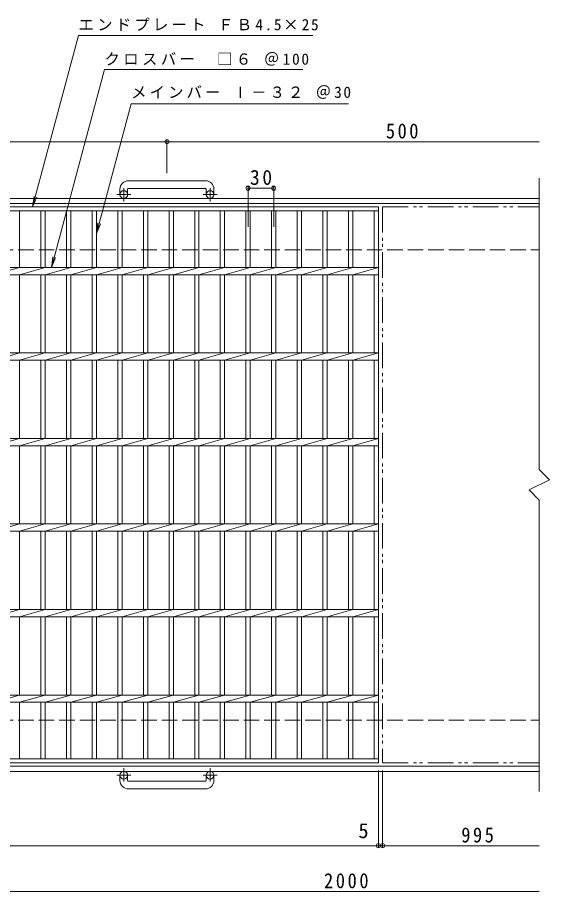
# Model space of a CAD drawing. Units: millimetres, scale not verified. Extents: x -960 to 979, y -824 to 782.
# Drawn here: x -334 to 289, y -240 to 782 of the extents above; entities that cross this region are included whole.
import ezdxf
from ezdxf.enums import TextEntityAlignment as Align

# ---------------------------------------------------------------- set-up
doc = ezdxf.new("R2010")
doc.units = ezdxf.units.MM
doc.header["$LTSCALE"] = 6
doc.header["$PDMODE"] = 32
doc.header["$PDSIZE"] = 4.8
for name, pattern in [('CHAIN1', [8, 5, -1, 1, -1]), ('DASHED3', [4, 3, -1]), ('DOUBLE_CHAIN1', [8.8, 5, -1, 0.6, -0.6, 0.6, -1])]:
    doc.linetypes.add(name, pattern=pattern)
for name, color, linetype, lineweight in [('B-1_ピット', 2, 'Continuous', 9), ('B-2_蓋', 3, 'Continuous', 9), ('B-4_寸法', 7, 'Continuous', 9)]:
    doc.layers.add(name, color=color, linetype=linetype, lineweight=lineweight)
doc.styles.add('ＭＳ ゴシック', font='')
doc.styles.get('ＭＳ ゴシック').set_extended_font_data('MS Gothic')

msp = doc.modelspace()

# ---------------------------------------------------------------- linework, layer by layer
at = {"layer": 'B-1_ピット'}
for p, q in [((-113.616, 590.951), (-203.616, 590.951)), ((-213.616, 580.951), (-213.616, 574.851)), ((-204.616, 580.951), (-204.616, 574.851)), ((-203.617, 581.951), (-113.616, 581.951)), ((-112.616, 580.951), (-112.616, 574.851)), ((-103.616, 580.951), (-103.616, 574.851)), ((-908.616, 570.351), (277.297, 570.351)), ((-908.616, 564.351), (277.297, 564.351)), ((-908.616, -93.648), (277.297, -93.648)), ((-908.616, -99.648), (277.297, -99.648)), ((-213.616, -110.249), (-213.616, -104.149)), ((-204.616, -110.249), (-204.616, -104.149)), ((-203.617, -111.249), (-113.616, -111.249)), ((-112.616, -110.249), (-112.616, -104.149)), ((-103.616, -110.249), (-103.616, -104.149)), ((-113.616, -120.249), (-203.616, -120.249))]:
    msp.add_line(p, q, dxfattribs=at)
at = {"layer": 'B-1_ピット', "linetype": 'CHAIN1'}
for p, q in [((-200.953, 574.851), (-217.36, 574.851)), ((-209.116, 566.743), (-209.116, 582.342)), ((-99.953, 574.851), (-116.36, 574.851)), ((-108.116, 566.743), (-108.116, 582.342)), ((-209.116, -96.042), (-209.116, -111.639)), ((-108.116, -96.042), (-108.116, -111.639)), ((-200.953, -104.149), (-217.36, -104.149)), ((-99.953, -104.149), (-116.36, -104.149))]:
    msp.add_line(p, q, dxfattribs=at)
at = {"layer": 'B-1_ピット', "linetype": 'DASHED3'}
for p, q in [((-908.616, 510.351), (277.297, 510.351)), ((-908.616, -39.649), (277.297, -39.649))]:
    msp.add_line(p, q, dxfattribs=at)
at = {"layer": 'B-1_ピット'}
for centre in [(-209.116, 574.851), (-108.116, 574.851), (-209.116, -104.149), (-108.116, -104.149)]:
    msp.add_circle(centre, 4.5, dxfattribs=at)
for centre, radius, start, end in [((-203.616, 580.951), 10, 90, 180), ((-113.616, 580.951), 10, 0, 90), ((-203.617, 580.951), 1, 90, 180), ((-113.616, 580.951), 1, 0, 90), ((-203.616, -110.249), 10, 180, 270), ((-203.617, -110.249), 1, 180, 270), ((-113.616, -110.249), 10, 270, 0), ((-113.616, -110.249), 1, 270, 0)]:
    msp.add_arc(centre, radius, start, end, dxfattribs=at)
at = {"layer": 'B-2_蓋'}
for p, q in [((277.297, 593.852), (277.297, 253.351)), ((-906.116, 560.351), (88.884, 560.351)), ((-906.116, 555.851), (88.884, 555.851)), ((-331.116, 555.851), (-331.116, 489.591)), ((-306.116, 555.851), (-306.116, 489.591)), ((-301.116, 555.851), (-301.116, 489.591)), ((-276.116, 555.851), (-276.116, 489.591)), ((-271.116, 555.851), (-271.116, 489.591)), ((-246.116, 555.851), (-246.116, 489.591)), ((-241.116, 555.851), (-241.116, 489.591)), ((-216.116, 555.851), (-216.116, 489.591)), ((-211.117, 555.851), (-211.117, 489.591)), ((-186.116, 555.851), (-186.116, 489.591)), ((-181.116, 555.851), (-181.116, 489.591)), ((-156.116, 555.851), (-156.116, 489.591)), ((-151.116, 555.851), (-151.116, 489.591)), ((-126.116, 555.851), (-126.116, 489.591)), ((-121.116, 555.851), (-121.116, 489.591)), ((-96.116, 555.851), (-96.116, 489.591)), ((-91.116, 555.851), (-91.116, 489.591)), ((-66.116, 555.851), (-66.116, 489.591)), ((-61.116, 555.851), (-61.116, 489.591)), ((-36.116, 555.851), (-36.116, 489.591)), ((-31.116, 555.851), (-31.116, 489.591)), ((-6.115, 555.851), (-6.115, 489.591)), ((-1.116, 555.851), (-1.116, 489.591)), ((23.884, 555.851), (23.884, 489.591)), ((28.884, 555.851), (28.884, 489.591)), ((53.884, 555.851), (53.884, 489.591)), ((58.884, 555.851), (58.884, 489.591)), ((83.884, 555.851), (83.884, 489.591)), ((88.884, 560.351), (88.884, -89.649)), ((-906.116, 489.591), (88.884, 489.591)), ((-906.116, 481.112), (88.884, 481.112)), ((-331.116, 489.591), (-361.116, 481.112)), ((-301.116, 489.591), (-331.116, 481.112)), ((-331.116, 481.112), (-331.116, 389.591)), ((-306.116, 481.112), (-306.116, 389.591)), ((-271.116, 489.591), (-301.116, 481.112)), ((-301.116, 481.112), (-301.116, 389.591)), ((-276.116, 481.112), (-276.116, 389.591)), ((-241.116, 489.591), (-271.116, 481.112)), ((-271.116, 481.112), (-271.116, 389.591)), ((-246.116, 481.112), (-246.116, 389.591)), ((-211.116, 489.591), (-241.116, 481.112)), ((-241.116, 481.112), (-241.116, 389.591)), ((-216.116, 481.112), (-216.116, 389.591)), ((-181.116, 489.591), (-211.117, 481.112)), ((-211.117, 481.112), (-211.117, 389.591)), ((-186.116, 481.112), (-186.116, 389.591)), ((-151.116, 489.591), (-181.116, 481.112)), ((-181.116, 481.112), (-181.116, 389.591)), ((-156.116, 481.112), (-156.116, 389.591)), ((-121.116, 489.591), (-151.116, 481.112)), ((-151.116, 481.112), (-151.116, 389.591)), ((-126.116, 481.112), (-126.116, 389.591)), ((-91.116, 489.591), (-121.116, 481.112)), ((-121.116, 481.112), (-121.116, 389.591)), ((-96.116, 481.112), (-96.116, 389.591)), ((-61.116, 489.591), (-91.116, 481.112)), ((-91.116, 481.112), (-91.116, 389.591)), ((-66.116, 481.112), (-66.116, 389.591)), ((-31.116, 489.591), (-61.116, 481.112)), ((-61.116, 481.112), (-61.116, 389.591)), ((-36.116, 481.112), (-36.116, 389.591)), ((-1.116, 489.591), (-31.116, 481.112)), ((-31.116, 481.112), (-31.116, 389.591)), ((-6.115, 481.112), (-6.115, 389.591)), ((28.884, 489.591), (-1.116, 481.112)), ((-1.116, 481.112), (-1.116, 389.591)), ((23.884, 481.112), (23.884, 389.591)), ((58.884, 489.591), (28.884, 481.112)), ((28.884, 481.112), (28.884, 389.591)), ((53.884, 481.112), (53.884, 389.591)), ((88.884, 489.591), (58.884, 481.112)), ((58.884, 481.112), (58.884, 389.591)), ((83.884, 481.112), (83.884, 389.591)), ((-906.116, 389.591), (88.884, 389.591)), ((-331.116, 389.591), (-361.116, 381.111)), ((-301.116, 389.591), (-331.116, 381.111)), ((-271.116, 389.591), (-301.116, 381.111)), ((-241.116, 389.591), (-271.116, 381.111)), ((-211.116, 389.591), (-241.116, 381.111)), ((-181.116, 389.591), (-211.117, 381.111)), ((-151.116, 389.591), (-181.116, 381.111)), ((-121.116, 389.591), (-151.116, 381.111)), ((-91.116, 389.591), (-121.116, 381.111)), ((-61.116, 389.591), (-91.116, 381.111)), ((-31.116, 389.591), (-61.116, 381.111)), ((-1.116, 389.591), (-31.116, 381.111)), ((28.884, 389.591), (-1.116, 381.111)), ((58.884, 389.591), (28.884, 381.111)), ((88.884, 389.591), (58.884, 381.111)), ((-906.116, 381.111), (88.884, 381.111)), ((-331.116, 381.111), (-331.116, 289.592)), ((-306.116, 381.111), (-306.116, 289.592)), ((-301.116, 381.111), (-301.116, 289.592)), ((-276.116, 381.111), (-276.116, 289.592)), ((-271.116, 381.111), (-271.116, 289.592)), ((-246.116, 381.111), (-246.116, 289.592)), ((-241.116, 381.111), (-241.116, 289.592)), ((-216.116, 381.111), (-216.116, 289.592)), ((-211.117, 381.111), (-211.117, 289.592)), ((-186.116, 381.111), (-186.116, 289.592)), ((-181.116, 381.111), (-181.116, 289.592)), ((-156.116, 381.111), (-156.116, 289.592)), ((-151.116, 381.111), (-151.116, 289.592)), ((-126.116, 381.111), (-126.116, 289.592)), ((-121.116, 381.111), (-121.116, 289.592)), ((-96.116, 381.111), (-96.116, 289.592)), ((-91.116, 381.111), (-91.116, 289.592)), ((-66.116, 381.111), (-66.116, 289.592)), ((-61.116, 381.111), (-61.116, 289.592)), ((-36.116, 381.111), (-36.116, 289.592)), ((-31.116, 381.111), (-31.116, 289.592)), ((-6.115, 381.111), (-6.115, 289.592)), ((-1.116, 381.111), (-1.116, 289.592)), ((23.884, 381.111), (23.884, 289.592)), ((28.884, 381.111), (28.884, 289.592)), ((53.884, 381.111), (53.884, 289.592)), ((58.884, 381.111), (58.884, 289.592)), ((83.884, 381.111), (83.884, 289.592)), ((-906.116, 289.592), (88.884, 289.592)), ((-331.116, 289.592), (-361.116, 281.111)), ((-301.116, 289.592), (-331.116, 281.111)), ((-271.116, 289.592), (-301.116, 281.111)), ((-241.116, 289.592), (-271.116, 281.111)), ((-211.116, 289.592), (-241.116, 281.111)), ((-181.116, 289.592), (-211.117, 281.111)), ((-151.116, 289.592), (-181.116, 281.111)), ((-121.116, 289.592), (-151.116, 281.111)), ((-91.116, 289.592), (-121.116, 281.111)), ((-61.116, 289.592), (-91.116, 281.111)), ((-31.116, 289.592), (-61.116, 281.111)), ((-1.116, 289.592), (-31.116, 281.111)), ((28.884, 289.592), (-1.116, 281.111)), ((58.884, 289.592), (28.884, 281.111)), ((88.884, 289.592), (58.884, 281.111)), ((-906.116, 281.111), (88.884, 281.111)), ((-331.116, 281.111), (-331.116, 189.592)), ((-306.116, 281.111), (-306.116, 189.592)), ((-301.116, 281.111), (-301.116, 189.592)), ((-276.116, 281.111), (-276.116, 189.592)), ((-271.116, 281.111), (-271.116, 189.592)), ((-246.116, 281.111), (-246.116, 189.592)), ((-241.116, 281.111), (-241.116, 189.592)), ((-216.116, 281.111), (-216.116, 189.592)), ((-211.117, 281.111), (-211.117, 189.592)), ((-186.116, 281.111), (-186.116, 189.592)), ((-181.116, 281.111), (-181.116, 189.592)), ((-156.116, 281.111), (-156.116, 189.592)), ((-151.116, 281.111), (-151.116, 189.592)), ((-126.116, 281.111), (-126.116, 189.592)), ((-121.116, 281.111), (-121.116, 189.592)), ((-96.116, 281.111), (-96.116, 189.592)), ((-91.116, 281.111), (-91.116, 189.592)), ((-66.116, 281.111), (-66.116, 189.592)), ((-61.116, 281.111), (-61.116, 189.592)), ((-36.116, 281.111), (-36.116, 189.592)), ((-31.116, 281.111), (-31.116, 189.592)), ((-6.115, 281.111), (-6.115, 189.592)), ((-1.116, 281.111), (-1.116, 189.592)), ((23.884, 281.111), (23.884, 189.592)), ((28.884, 281.111), (28.884, 189.592)), ((53.884, 281.111), (53.884, 189.592)), ((58.884, 281.111), (58.884, 189.592)), ((83.884, 281.111), (83.884, 189.592)), ((277.297, 217.351), (277.297, -123.15)), ((-331.116, 189.592), (-361.116, 181.111)), ((-301.116, 189.592), (-331.116, 181.111)), ((-271.116, 189.592), (-301.116, 181.111)), ((-241.116, 189.592), (-271.116, 181.111)), ((-211.116, 189.592), (-241.116, 181.111)), ((-181.116, 189.592), (-211.117, 181.111)), ((-151.116, 189.592), (-181.116, 181.111)), ((-121.116, 189.592), (-151.116, 181.111)), ((-91.116, 189.592), (-121.116, 181.111)), ((-61.116, 189.592), (-91.116, 181.111)), ((-31.116, 189.592), (-61.116, 181.111)), ((-1.116, 189.592), (-31.116, 181.111)), ((28.884, 189.592), (-1.116, 181.111)), ((58.884, 189.592), (28.884, 181.111)), ((-906.116, 181.111), (88.884, 181.111)), ((-331.116, 181.111), (-331.116, 89.592)), ((-306.116, 181.111), (-306.116, 89.592)), ((-301.116, 181.111), (-301.116, 89.592)), ((-276.116, 181.111), (-276.116, 89.592)), ((-271.116, 181.111), (-271.116, 89.592)), ((-246.116, 181.111), (-246.116, 89.592)), ((-241.116, 181.111), (-241.116, 89.592)), ((-216.116, 181.111), (-216.116, 89.592)), ((-211.117, 181.111), (-211.117, 89.592)), ((-186.116, 181.111), (-186.116, 89.592)), ((-181.116, 181.111), (-181.116, 89.592)), ((-156.116, 181.111), (-156.116, 89.592)), ((-151.116, 181.111), (-151.116, 89.592)), ((-126.116, 181.111), (-126.116, 89.592)), ((-121.116, 181.111), (-121.116, 89.592)), ((-96.116, 181.111), (-96.116, 89.592)), ((-91.116, 181.111), (-91.116, 89.592)), ((-66.116, 181.111), (-66.116, 89.592)), ((-61.116, 181.111), (-61.116, 89.592)), ((-36.116, 181.111), (-36.116, 89.592)), ((-31.116, 181.111), (-31.116, 89.592)), ((-6.115, 181.111), (-6.115, 89.592)), ((-1.116, 181.111), (-1.116, 89.592)), ((23.884, 181.111), (23.884, 89.592)), ((28.884, 181.111), (28.884, 89.592)), ((53.884, 181.111), (53.884, 89.592)), ((58.884, 181.111), (58.884, 89.592)), ((83.884, 181.111), (83.884, 89.592)), ((-331.116, 89.592), (-361.116, 81.111)), ((-301.116, 89.592), (-331.116, 81.111)), ((-271.116, 89.592), (-301.116, 81.111)), ((-241.116, 89.592), (-271.116, 81.111)), ((-211.116, 89.592), (-241.116, 81.111)), ((-181.116, 89.592), (-211.117, 81.111)), ((-151.116, 89.592), (-181.116, 81.111)), ((-121.116, 89.592), (-151.116, 81.111)), ((-91.116, 89.592), (-121.116, 81.111)), ((-61.116, 89.592), (-91.116, 81.111)), ((-31.116, 89.592), (-61.116, 81.111)), ((-1.116, 89.592), (-31.116, 81.111)), ((28.884, 89.592), (-1.116, 81.111)), ((58.884, 89.592), (28.884, 81.111)), ((-906.116, 81.111), (88.884, 81.111)), ((-331.116, 81.111), (-331.116, -10.408)), ((-306.116, 81.111), (-306.116, -10.408)), ((-301.116, 81.111), (-301.116, -10.408)), ((-276.116, 81.111), (-276.116, -10.408)), ((-271.116, 81.111), (-271.116, -10.408)), ((-246.116, 81.111), (-246.116, -10.408)), ((-241.116, 81.111), (-241.116, -10.408)), ((-216.116, 81.111), (-216.116, -10.408)), ((-211.117, 81.111), (-211.117, -10.408)), ((-186.116, 81.111), (-186.116, -10.408)), ((-181.116, 81.111), (-181.116, -10.408)), ((-156.116, 81.111), (-156.116, -10.408)), ((-151.116, 81.111), (-151.116, -10.408)), ((-126.116, 81.111), (-126.116, -10.408)), ((-121.116, 81.111), (-121.116, -10.408)), ((-96.116, 81.111), (-96.116, -10.408)), ((-91.116, 81.111), (-91.116, -10.408)), ((-66.116, 81.111), (-66.116, -10.408)), ((-61.116, 81.111), (-61.116, -10.408)), ((-36.116, 81.111), (-36.116, -10.408)), ((-31.116, 81.111), (-31.116, -10.408)), ((-6.115, 81.111), (-6.115, -10.408)), ((-1.116, 81.111), (-1.116, -10.408)), ((23.884, 81.111), (23.884, -10.408)), ((28.884, 81.111), (28.884, -10.408)), ((53.884, 81.111), (53.884, -10.408)), ((58.884, 81.111), (58.884, -10.408)), ((83.884, 81.111), (83.884, -10.408)), ((-906.116, -10.408), (88.884, -10.408)), ((-906.116, -18.889), (88.884, -18.889)), ((-331.116, -10.408), (-361.116, -18.889)), ((-301.116, -10.408), (-331.116, -18.889)), ((-331.116, -18.889), (-331.116, -85.149)), ((-306.116, -18.889), (-306.116, -85.149)), ((-271.116, -10.408), (-301.116, -18.889)), ((-301.116, -18.889), (-301.116, -85.149)), ((-276.116, -18.889), (-276.116, -85.149)), ((-241.116, -10.408), (-271.116, -18.889)), ((-271.116, -18.889), (-271.116, -85.149)), ((-246.116, -18.889), (-246.116, -85.149)), ((-211.116, -10.408), (-241.116, -18.889)), ((-241.116, -18.889), (-241.116, -85.149)), ((-216.116, -18.889), (-216.116, -85.149)), ((-181.116, -10.408), (-211.117, -18.889)), ((-211.117, -18.889), (-211.117, -85.149)), ((-186.116, -18.889), (-186.116, -85.149)), ((-151.116, -10.408), (-181.116, -18.889)), ((-181.116, -18.889), (-181.116, -85.149)), ((-156.116, -18.889), (-156.116, -85.149)), ((-121.116, -10.408), (-151.116, -18.889)), ((-151.116, -18.889), (-151.116, -85.149)), ((-126.116, -18.889), (-126.116, -85.149)), ((-91.116, -10.408), (-121.116, -18.889)), ((-121.116, -18.889), (-121.116, -85.149)), ((-96.116, -18.889), (-96.116, -85.149)), ((-61.116, -10.408), (-91.116, -18.889)), ((-91.116, -18.889), (-91.116, -85.149)), ((-66.116, -18.889), (-66.116, -85.149)), ((-31.116, -10.408), (-61.116, -18.889)), ((-61.116, -18.889), (-61.116, -85.149)), ((-36.116, -18.889), (-36.116, -85.149)), ((-1.116, -10.408), (-31.116, -18.889)), ((-31.116, -18.889), (-31.116, -85.149)), ((-6.115, -18.889), (-6.115, -85.149)), ((28.884, -10.408), (-1.116, -18.889)), ((-1.116, -18.889), (-1.116, -85.149)), ((23.884, -18.889), (23.884, -85.149)), ((58.884, -10.408), (28.884, -18.889)), ((28.884, -18.889), (28.884, -85.149)), ((53.884, -18.889), (53.884, -85.149)), ((88.884, -10.408), (58.884, -18.889)), ((58.884, -18.889), (58.884, -85.149)), ((83.884, -18.889), (83.884, -85.149)), ((88.884, -85.149), (-906.116, -85.149)), ((88.884, -89.649), (-906.116, -89.649))]:
    msp.add_line(p, q, dxfattribs=at)
at = {"layer": 'B-2_蓋', "linetype": 'DOUBLE_CHAIN1'}
for p, q in [((93.884, 560.351), (93.884, -89.649)), ((93.884, 560.351), (277.297, 560.351)), ((93.884, -89.649), (277.297, -89.649))]:
    msp.add_line(p, q, dxfattribs=at)
at = {"layer": 'B-2_蓋'}
for points in [[(277.297, 253.351), (289.297, 241.351), (265.297, 229.351), (277.297, 217.351)], [(-906.116, 189.592), (88.884, 189.592), (58.884, 181.111)], [(-906.116, 89.592), (88.884, 89.592), (58.884, 81.111)]]:
    msp.add_lwpolyline(points, dxfattribs=at)
at = {"layer": 'B-4_寸法'}
for p, q in [((-315.875, 560.351), (-262.124, 760.952)), ((-262.124, 760.952), (12.056, 760.952)), ((-293.707, 489.591), (-231.714, 720.952)), ((-231.714, 720.952), (0.41, 720.952)), ((-241.116, 529.22), (-200.46, 680.952)), ((-200.46, 680.952), (54.021, 680.952)), ((-658.616, 636.593), (-158.616, 636.593)), ((-158.616, 599.951), (-158.616, 638.393)), ((-158.616, 636.593), (277.297, 636.593)), ((-63.616, 536.898), (-63.616, 584.088)), ((-33.616, 536.898), (-33.616, 584.088)), ((-315.875, 560.351), (-314.243, 572.744)), ((-63.616, 582.288), (-33.616, 582.288)), ((-315.875, 560.351), (-311.092, 571.9)), ((-241.116, 529.22), (-239.485, 541.613)), ((-241.116, 529.22), (-236.333, 540.768)), ((-293.707, 489.591), (-292.075, 501.984)), ((-293.707, 489.591), (-288.923, 501.139)), ((88.884, -98.649), (88.884, -188.476)), ((93.884, -98.649), (93.884, -188.476)), ((88.884, -186.676), (-960.146, -186.676)), ((88.884, -186.676), (93.884, -186.676)), ((93.884, -186.676), (277.297, -186.676)), ((-908.616, -240.189), (277.297, -240.189))]:
    msp.add_line(p, q, dxfattribs=at)
for p in [(-158.616, 636.593), (-63.616, 582.288), (-33.616, 582.288), (88.884, -186.676), (93.884, -186.676)]:
    msp.add_point(p, dxfattribs=at)

# ---------------------------------------------------------------- texts
at = {"layer": 'B-4_寸法', "color": 2, "style": 'ＭＳ ゴシック'}
msp.add_text('5', height=17.6, dxfattribs=at).set_placement((65.516, -183.076), align=Align.BOTTOM_LEFT)
at = {"layer": 'B-4_寸法', "char_height": 13.2, "attachment_point": 7, "style": 'ＭＳ ゴシック'}
for s, insert in [('\\T1.21;エンドプレート\\~ＦＢ4.5×25', (-262.124, 766.165)), ('\\T1.22;クロスバー\\~\\~□６\\~＠100', (-231.714, 725.441)), ('\\T1.2;メインバー\\~Ⅰ－３２\\~＠30', (-200.46, 686.687))]:
    msp.add_mtext(s, dxfattribs=dict(at, insert=insert))
at = {"layer": 'B-4_寸法', "color": 2, "char_height": 17.6, "attachment_point": 7, "style": 'ＭＳ ゴシック'}
for s, insert in [('\\T1.27;\\W0.9;500', (97.71, 640.193)), ('\\T1.27;\\W0.95;30', (-61.366, 585.888)), ('\\T1.27;\\W0.9;995', (185.982, -183.076)), ('\\T1.28;\\W0.9;2000', (25.263, -236.589))]:
    msp.add_mtext(s, dxfattribs=dict(at, insert=insert))

doc.saveas('drawing.dxf')
